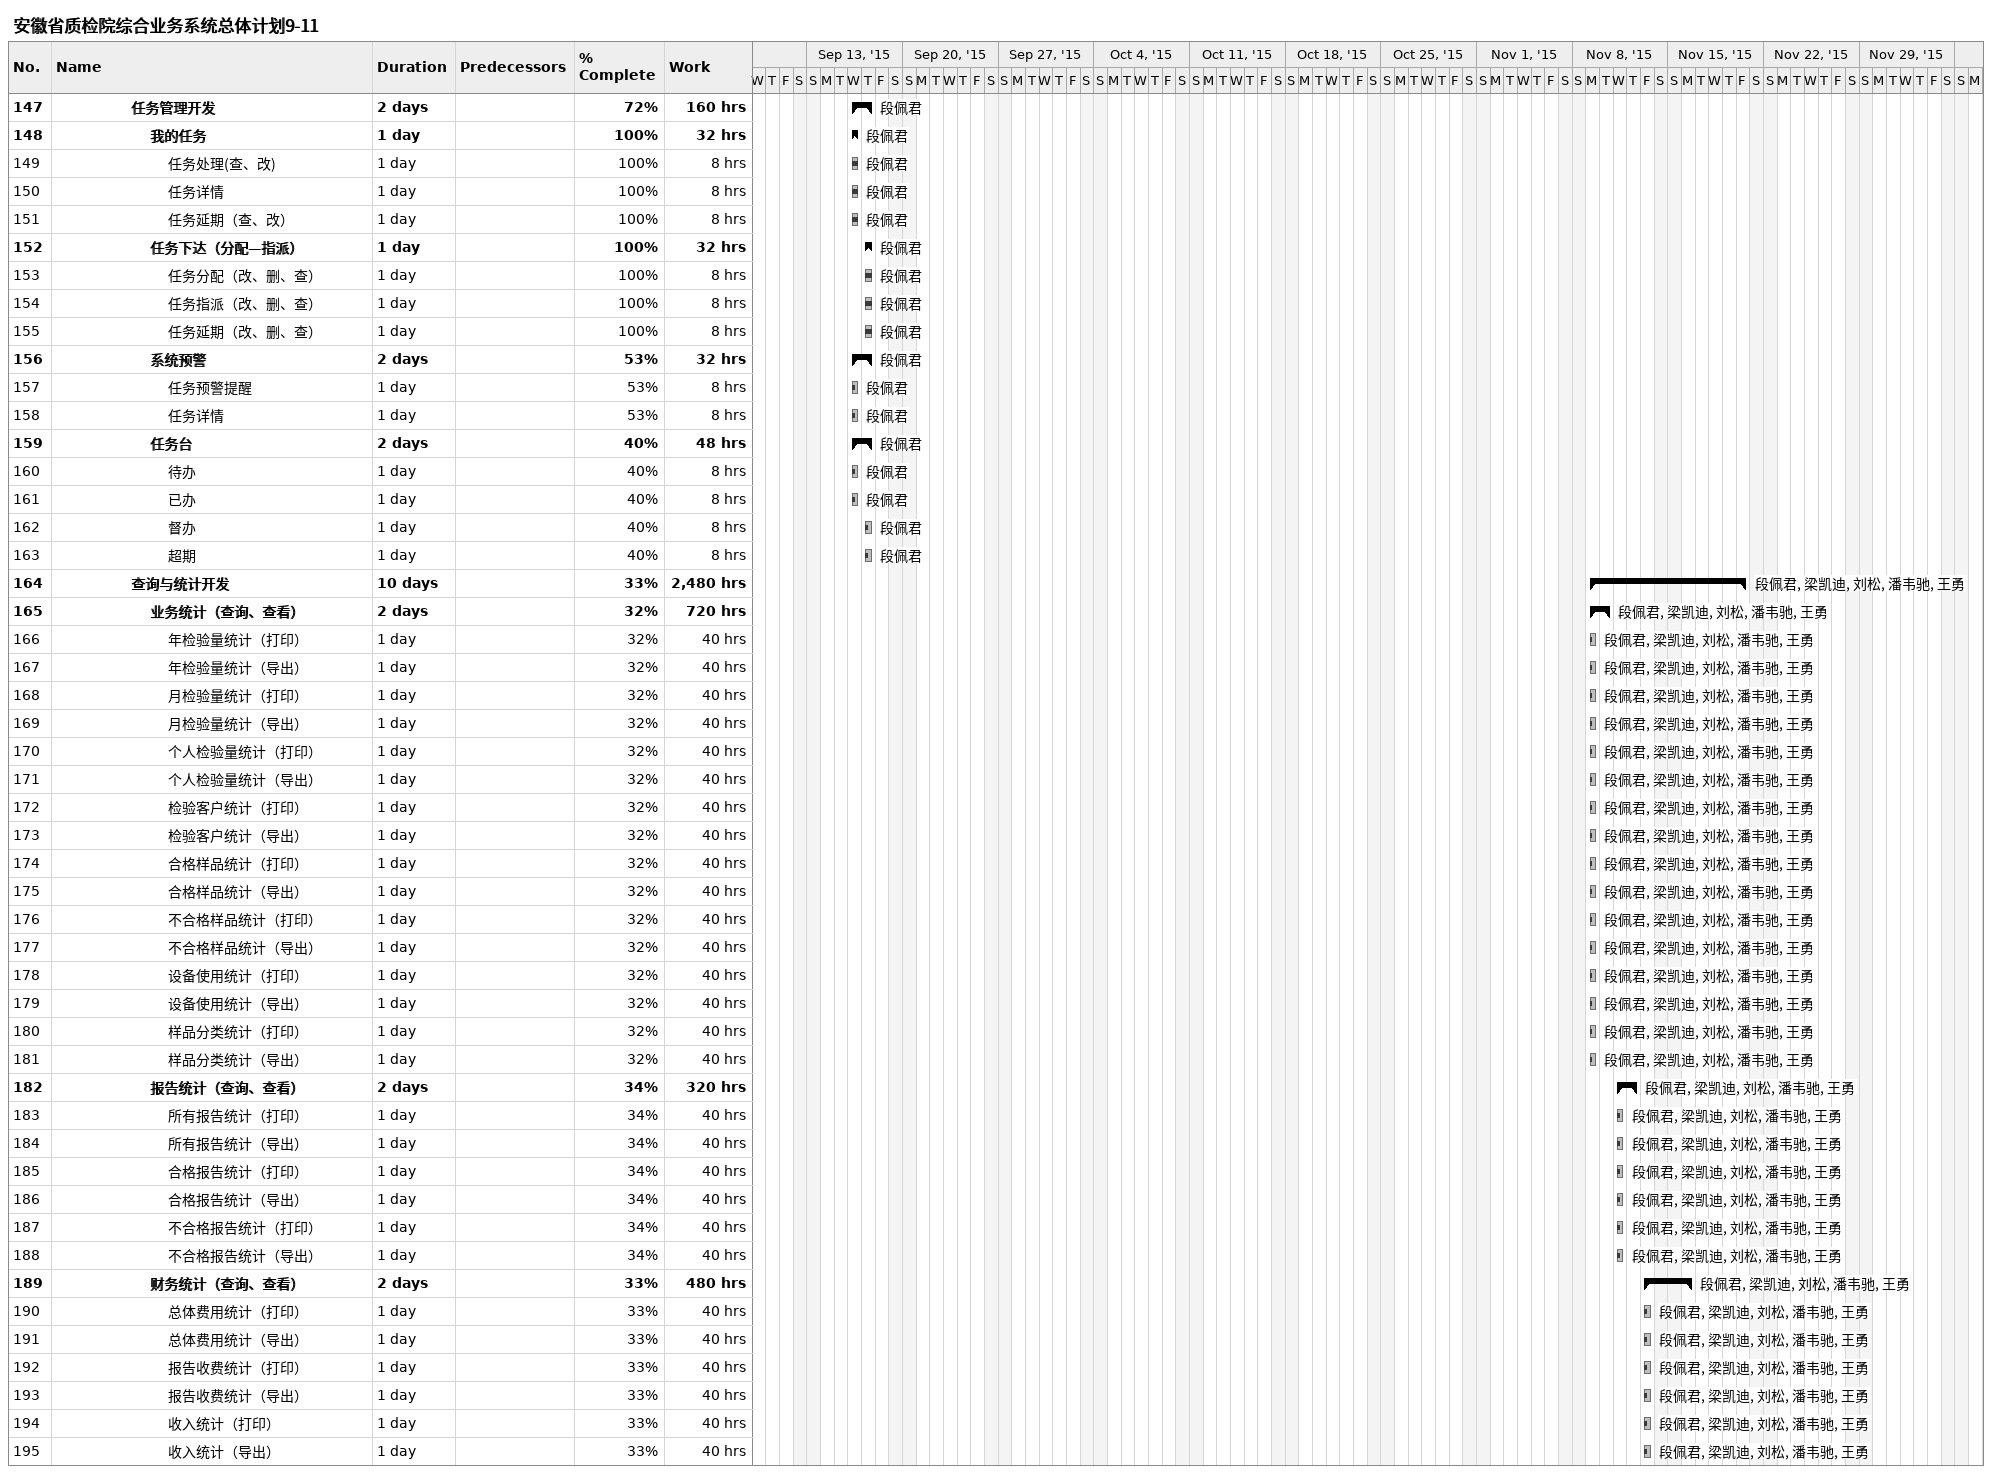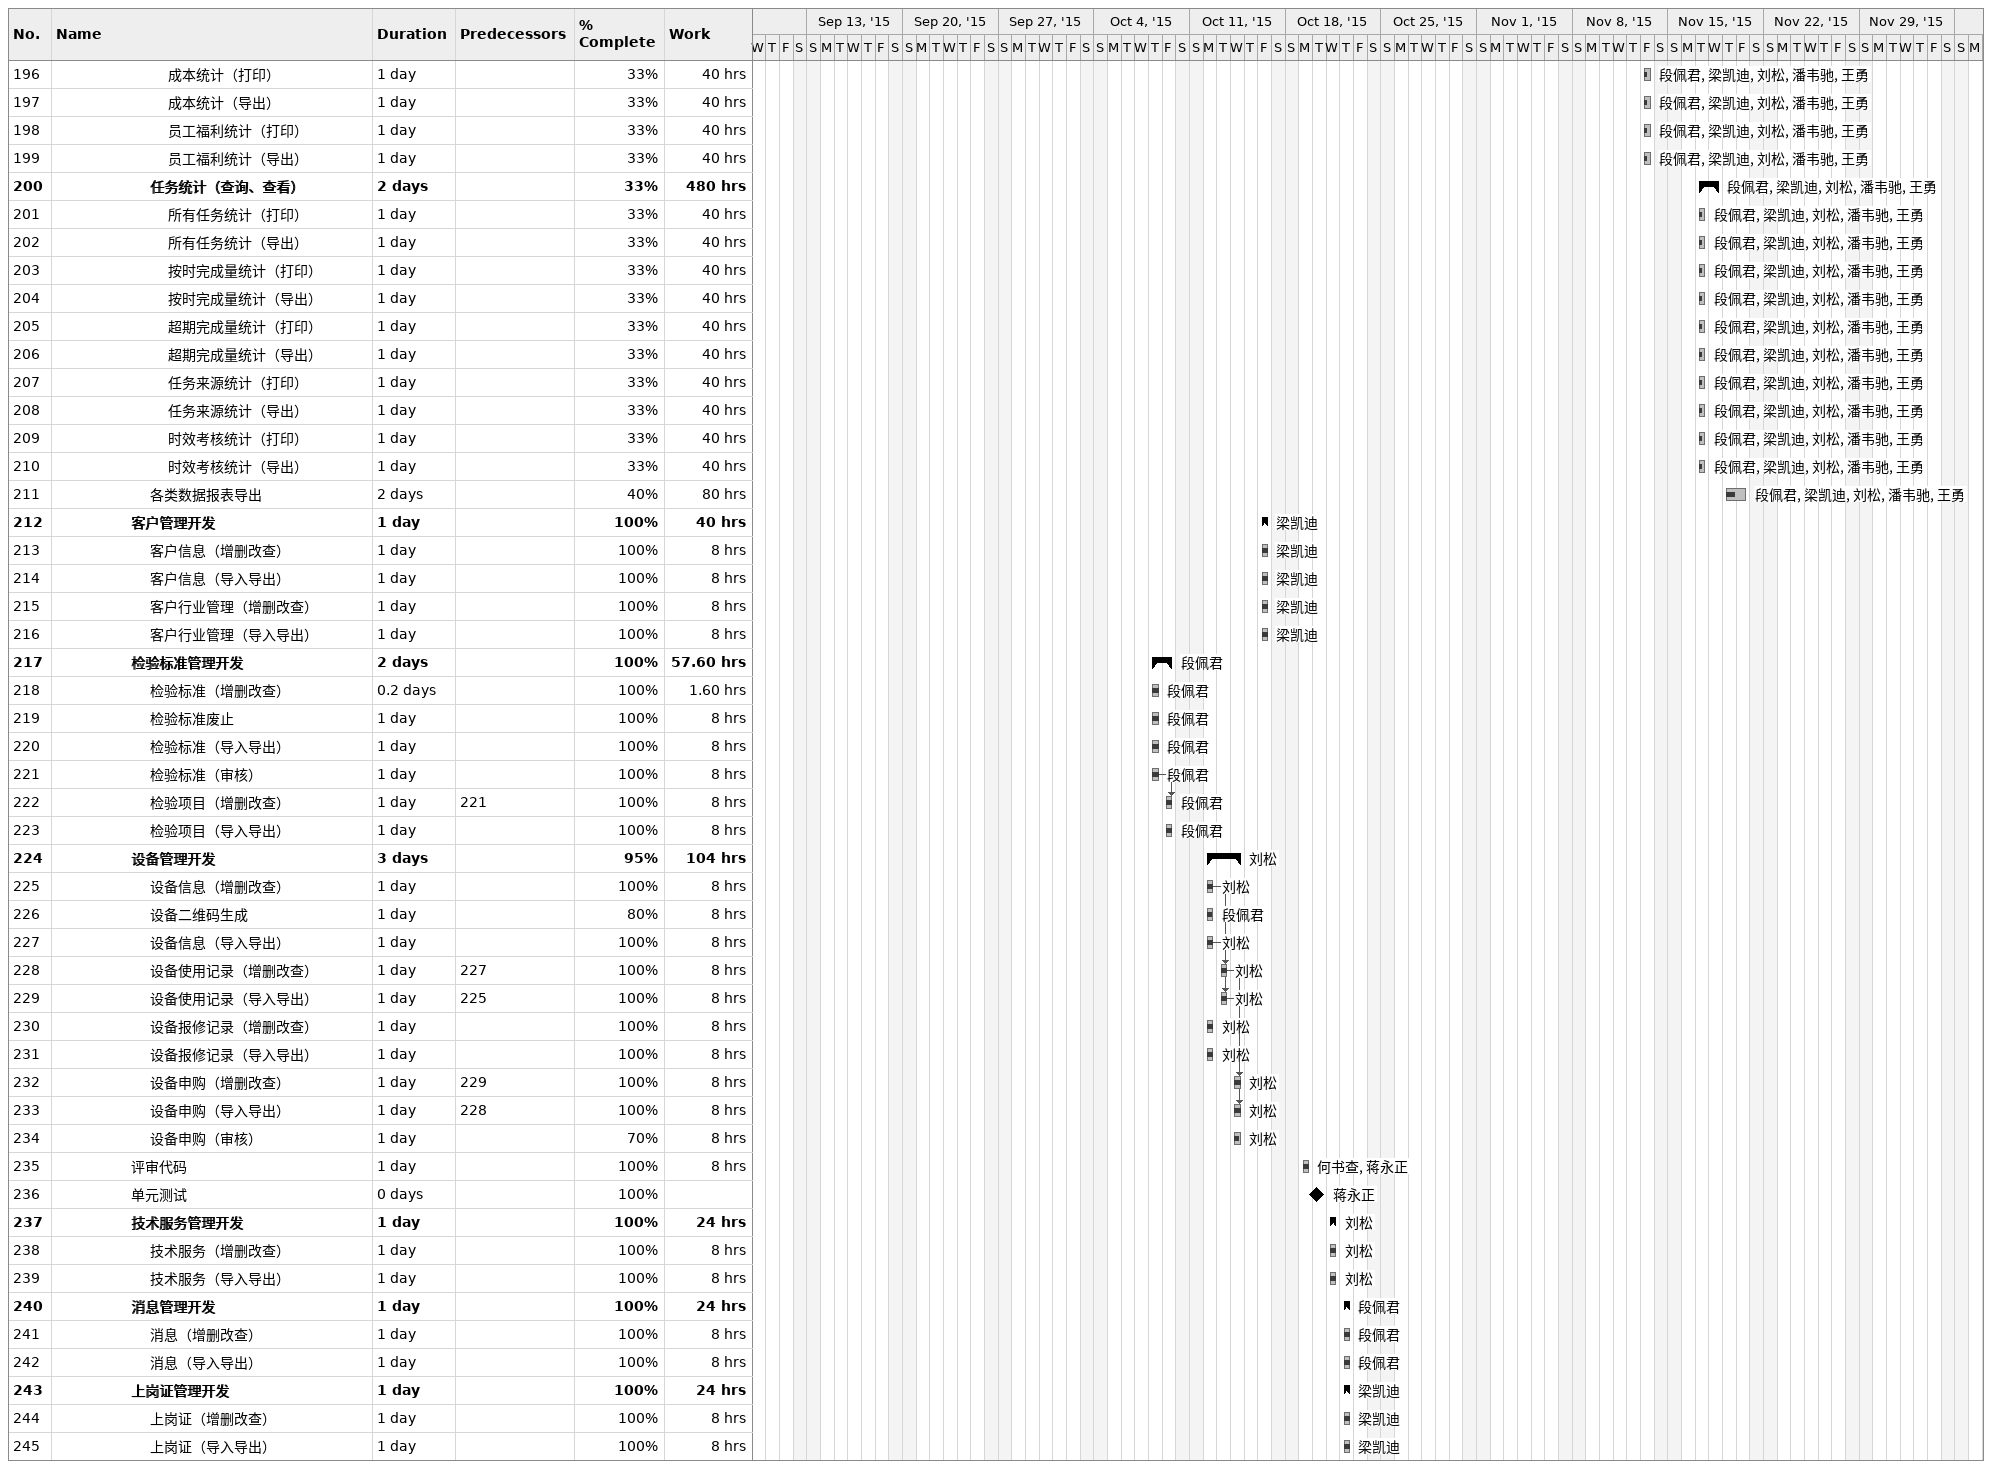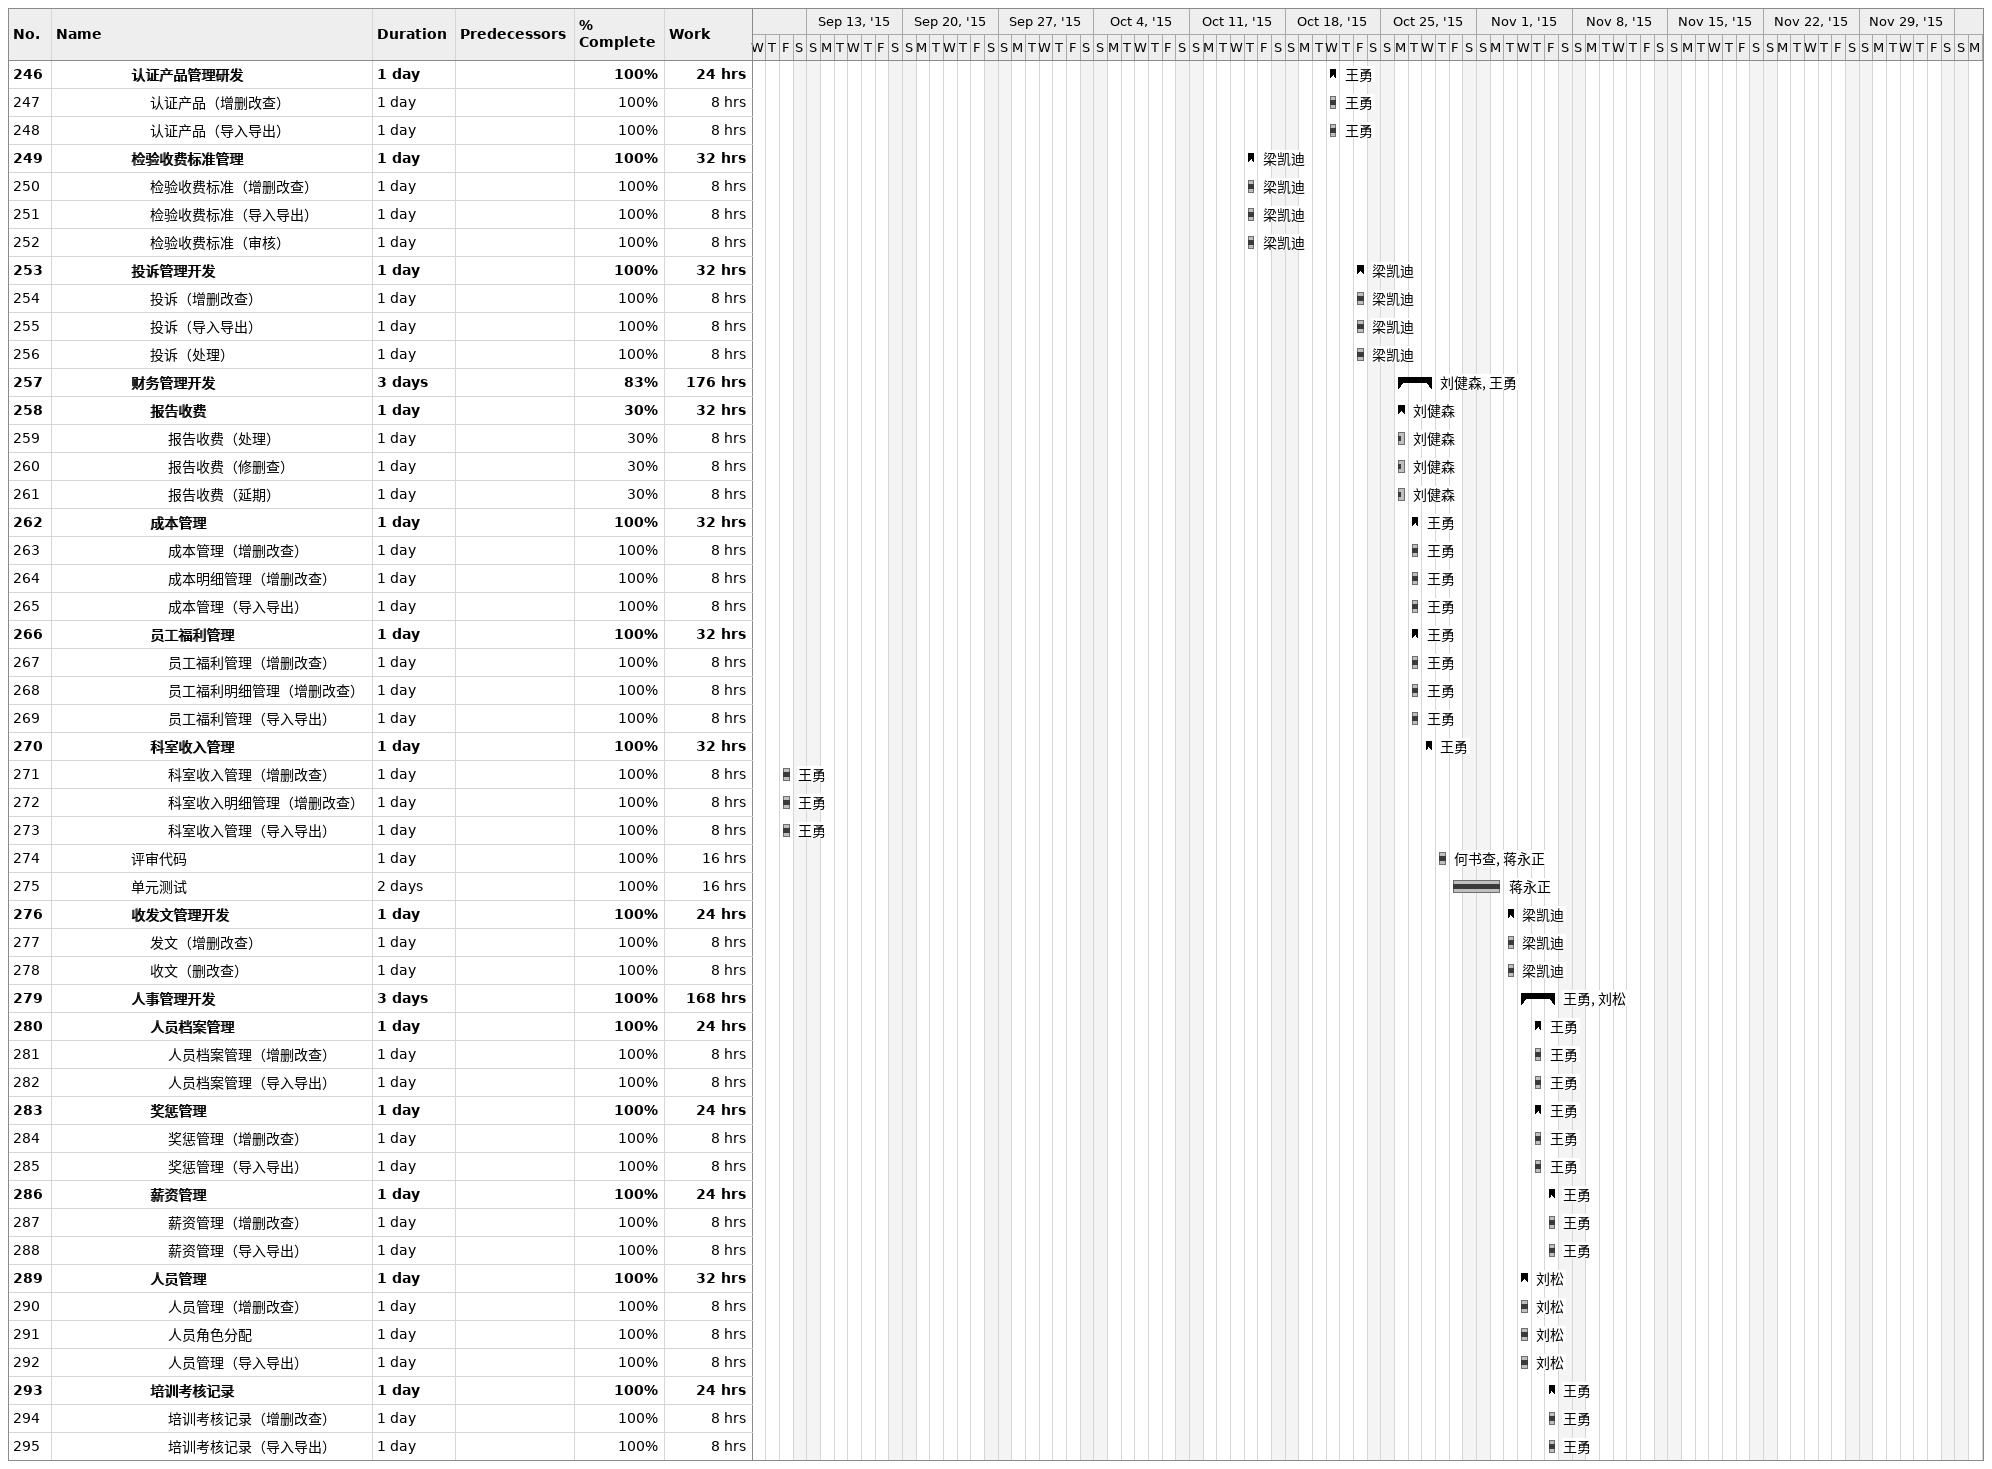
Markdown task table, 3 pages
安徽省质检院综合业务系统总体计划9-11

| ID | Level | Task | Duration | Start | Finish | Predecessors | Resources | % complete | Work (h) |
|---|---|---|---|---|---|---|---|---|---|
| 147 | 5 | **任务管理开发** | 2d | 2015-09-16 | 2015-09-17 |  | 段佩君 | 72 | 160 |
| 148 | 6 | **我的任务** | 1d | 2015-09-16 | 2015-09-16 |  | 段佩君 | 100 | 32 |
| 149 | 7 | 任务处理(查、改) | 1d | 2015-09-16 | 2015-09-16 |  | 段佩君 | 100 | 8 |
| 150 | 7 | 任务详情 | 1d | 2015-09-16 | 2015-09-16 |  | 段佩君 | 100 | 8 |
| 151 | 7 | 任务延期（查、改） | 1d | 2015-09-16 | 2015-09-16 |  | 段佩君 | 100 | 8 |
| 152 | 6 | **任务下达（分配—指派）** | 1d | 2015-09-17 | 2015-09-17 |  | 段佩君 | 100 | 32 |
| 153 | 7 | 任务分配（改、删、查） | 1d | 2015-09-17 | 2015-09-17 |  | 段佩君 | 100 | 8 |
| 154 | 7 | 任务指派（改、删、查） | 1d | 2015-09-17 | 2015-09-17 |  | 段佩君 | 100 | 8 |
| 155 | 7 | 任务延期（改、删、查） | 1d | 2015-09-17 | 2015-09-17 |  | 段佩君 | 100 | 8 |
| 156 | 6 | **系统预警** | 2d | 2015-09-16 | 2015-09-17 |  | 段佩君 | 53 | 32 |
| 157 | 7 | 任务预警提醒 | 1d | 2015-09-16 | 2015-09-16 |  | 段佩君 | 53 | 8 |
| 158 | 7 | 任务详情 | 1d | 2015-09-16 | 2015-09-16 |  | 段佩君 | 53 | 8 |
| 159 | 6 | **任务台** | 2d | 2015-09-16 | 2015-09-17 |  | 段佩君 | 40 | 48 |
| 160 | 7 | 待办 | 1d | 2015-09-16 | 2015-09-16 |  | 段佩君 | 40 | 8 |
| 161 | 7 | 已办 | 1d | 2015-09-16 | 2015-09-16 |  | 段佩君 | 40 | 8 |
| 162 | 7 | 督办 | 1d | 2015-09-17 | 2015-09-17 |  | 段佩君 | 40 | 8 |
| 163 | 7 | 超期 | 1d | 2015-09-17 | 2015-09-17 |  | 段佩君 | 40 | 8 |
| 164 | 5 | **查询与统计开发** | 10d | 2015-11-09 | 2015-11-20 |  | 段佩君, 梁凯迪, 刘松, 潘韦驰, 王勇 | 33 | 2480 |
| 165 | 6 | **业务统计（查询、查看）** | 2d | 2015-11-09 | 2015-11-10 |  | 段佩君, 梁凯迪, 刘松, 潘韦驰, 王勇 | 32 | 720 |
| 166 | 7 | 年检验量统计（打印） | 1d | 2015-11-09 | 2015-11-09 |  | 段佩君, 梁凯迪, 刘松, 潘韦驰, 王勇 | 32 | 40 |
| 167 | 7 | 年检验量统计（导出） | 1d | 2015-11-09 | 2015-11-09 |  | 段佩君, 梁凯迪, 刘松, 潘韦驰, 王勇 | 32 | 40 |
| 168 | 7 | 月检验量统计（打印） | 1d | 2015-11-09 | 2015-11-09 |  | 段佩君, 梁凯迪, 刘松, 潘韦驰, 王勇 | 32 | 40 |
| 169 | 7 | 月检验量统计（导出） | 1d | 2015-11-09 | 2015-11-09 |  | 段佩君, 梁凯迪, 刘松, 潘韦驰, 王勇 | 32 | 40 |
| 170 | 7 | 个人检验量统计（打印） | 1d | 2015-11-09 | 2015-11-09 |  | 段佩君, 梁凯迪, 刘松, 潘韦驰, 王勇 | 32 | 40 |
| 171 | 7 | 个人检验量统计（导出） | 1d | 2015-11-09 | 2015-11-09 |  | 段佩君, 梁凯迪, 刘松, 潘韦驰, 王勇 | 32 | 40 |
| 172 | 7 | 检验客户统计（打印） | 1d | 2015-11-09 | 2015-11-09 |  | 段佩君, 梁凯迪, 刘松, 潘韦驰, 王勇 | 32 | 40 |
| 173 | 7 | 检验客户统计（导出） | 1d | 2015-11-09 | 2015-11-09 |  | 段佩君, 梁凯迪, 刘松, 潘韦驰, 王勇 | 32 | 40 |
| 174 | 7 | 合格样品统计（打印） | 1d | 2015-11-09 | 2015-11-09 |  | 段佩君, 梁凯迪, 刘松, 潘韦驰, 王勇 | 32 | 40 |
| 175 | 7 | 合格样品统计（导出） | 1d | 2015-11-09 | 2015-11-09 |  | 段佩君, 梁凯迪, 刘松, 潘韦驰, 王勇 | 32 | 40 |
| 176 | 7 | 不合格样品统计（打印） | 1d | 2015-11-09 | 2015-11-09 |  | 段佩君, 梁凯迪, 刘松, 潘韦驰, 王勇 | 32 | 40 |
| 177 | 7 | 不合格样品统计（导出） | 1d | 2015-11-09 | 2015-11-09 |  | 段佩君, 梁凯迪, 刘松, 潘韦驰, 王勇 | 32 | 40 |
| 178 | 7 | 设备使用统计（打印） | 1d | 2015-11-09 | 2015-11-09 |  | 段佩君, 梁凯迪, 刘松, 潘韦驰, 王勇 | 32 | 40 |
| 179 | 7 | 设备使用统计（导出） | 1d | 2015-11-09 | 2015-11-09 |  | 段佩君, 梁凯迪, 刘松, 潘韦驰, 王勇 | 32 | 40 |
| 180 | 7 | 样品分类统计（打印） | 1d | 2015-11-09 | 2015-11-09 |  | 段佩君, 梁凯迪, 刘松, 潘韦驰, 王勇 | 32 | 40 |
| 181 | 7 | 样品分类统计（导出） | 1d | 2015-11-09 | 2015-11-09 |  | 段佩君, 梁凯迪, 刘松, 潘韦驰, 王勇 | 32 | 40 |
| 182 | 6 | **报告统计（查询、查看）** | 2d | 2015-11-11 | 2015-11-12 |  | 段佩君, 梁凯迪, 刘松, 潘韦驰, 王勇 | 34 | 320 |
| 183 | 7 | 所有报告统计（打印） | 1d | 2015-11-11 | 2015-11-11 |  | 段佩君, 梁凯迪, 刘松, 潘韦驰, 王勇 | 34 | 40 |
| 184 | 7 | 所有报告统计（导出） | 1d | 2015-11-11 | 2015-11-11 |  | 段佩君, 梁凯迪, 刘松, 潘韦驰, 王勇 | 34 | 40 |
| 185 | 7 | 合格报告统计（打印） | 1d | 2015-11-11 | 2015-11-11 |  | 段佩君, 梁凯迪, 刘松, 潘韦驰, 王勇 | 34 | 40 |
| 186 | 7 | 合格报告统计（导出） | 1d | 2015-11-11 | 2015-11-11 |  | 段佩君, 梁凯迪, 刘松, 潘韦驰, 王勇 | 34 | 40 |
| 187 | 7 | 不合格报告统计（打印） | 1d | 2015-11-11 | 2015-11-11 |  | 段佩君, 梁凯迪, 刘松, 潘韦驰, 王勇 | 34 | 40 |
| 188 | 7 | 不合格报告统计（导出） | 1d | 2015-11-11 | 2015-11-11 |  | 段佩君, 梁凯迪, 刘松, 潘韦驰, 王勇 | 34 | 40 |
| 189 | 6 | **财务统计（查询、查看）** | 2d | 2015-11-13 | 2015-11-16 |  | 段佩君, 梁凯迪, 刘松, 潘韦驰, 王勇 | 33 | 480 |
| 190 | 7 | 总体费用统计（打印） | 1d | 2015-11-13 | 2015-11-13 |  | 段佩君, 梁凯迪, 刘松, 潘韦驰, 王勇 | 33 | 40 |
| 191 | 7 | 总体费用统计（导出） | 1d | 2015-11-13 | 2015-11-13 |  | 段佩君, 梁凯迪, 刘松, 潘韦驰, 王勇 | 33 | 40 |
| 192 | 7 | 报告收费统计（打印） | 1d | 2015-11-13 | 2015-11-13 |  | 段佩君, 梁凯迪, 刘松, 潘韦驰, 王勇 | 33 | 40 |
| 193 | 7 | 报告收费统计（导出） | 1d | 2015-11-13 | 2015-11-13 |  | 段佩君, 梁凯迪, 刘松, 潘韦驰, 王勇 | 33 | 40 |
| 194 | 7 | 收入统计（打印） | 1d | 2015-11-13 | 2015-11-13 |  | 段佩君, 梁凯迪, 刘松, 潘韦驰, 王勇 | 33 | 40 |
| 195 | 7 | 收入统计（导出） | 1d | 2015-11-13 | 2015-11-13 |  | 段佩君, 梁凯迪, 刘松, 潘韦驰, 王勇 | 33 | 40 |
| 196 | 7 | 成本统计（打印） | 1d | 2015-11-13 | 2015-11-13 |  | 段佩君, 梁凯迪, 刘松, 潘韦驰, 王勇 | 33 | 40 |
| 197 | 7 | 成本统计（导出） | 1d | 2015-11-13 | 2015-11-13 |  | 段佩君, 梁凯迪, 刘松, 潘韦驰, 王勇 | 33 | 40 |
| 198 | 7 | 员工福利统计（打印） | 1d | 2015-11-13 | 2015-11-13 |  | 段佩君, 梁凯迪, 刘松, 潘韦驰, 王勇 | 33 | 40 |
| 199 | 7 | 员工福利统计（导出） | 1d | 2015-11-13 | 2015-11-13 |  | 段佩君, 梁凯迪, 刘松, 潘韦驰, 王勇 | 33 | 40 |
| 200 | 6 | **任务统计（查询、查看）** | 2d | 2015-11-17 | 2015-11-18 |  | 段佩君, 梁凯迪, 刘松, 潘韦驰, 王勇 | 33 | 480 |
| 201 | 7 | 所有任务统计（打印） | 1d | 2015-11-17 | 2015-11-17 |  | 段佩君, 梁凯迪, 刘松, 潘韦驰, 王勇 | 33 | 40 |
| 202 | 7 | 所有任务统计（导出） | 1d | 2015-11-17 | 2015-11-17 |  | 段佩君, 梁凯迪, 刘松, 潘韦驰, 王勇 | 33 | 40 |
| 203 | 7 | 按时完成量统计（打印） | 1d | 2015-11-17 | 2015-11-17 |  | 段佩君, 梁凯迪, 刘松, 潘韦驰, 王勇 | 33 | 40 |
| 204 | 7 | 按时完成量统计（导出） | 1d | 2015-11-17 | 2015-11-17 |  | 段佩君, 梁凯迪, 刘松, 潘韦驰, 王勇 | 33 | 40 |
| 205 | 7 | 超期完成量统计（打印） | 1d | 2015-11-17 | 2015-11-17 |  | 段佩君, 梁凯迪, 刘松, 潘韦驰, 王勇 | 33 | 40 |
| 206 | 7 | 超期完成量统计（导出） | 1d | 2015-11-17 | 2015-11-17 |  | 段佩君, 梁凯迪, 刘松, 潘韦驰, 王勇 | 33 | 40 |
| 207 | 7 | 任务来源统计（打印） | 1d | 2015-11-17 | 2015-11-17 |  | 段佩君, 梁凯迪, 刘松, 潘韦驰, 王勇 | 33 | 40 |
| 208 | 7 | 任务来源统计（导出） | 1d | 2015-11-17 | 2015-11-17 |  | 段佩君, 梁凯迪, 刘松, 潘韦驰, 王勇 | 33 | 40 |
| 209 | 7 | 时效考核统计（打印） | 1d | 2015-11-17 | 2015-11-17 |  | 段佩君, 梁凯迪, 刘松, 潘韦驰, 王勇 | 33 | 40 |
| 210 | 7 | 时效考核统计（导出） | 1d | 2015-11-17 | 2015-11-17 |  | 段佩君, 梁凯迪, 刘松, 潘韦驰, 王勇 | 33 | 40 |
| 211 | 6 | 各类数据报表导出 | 2d | 2015-11-19 | 2015-11-20 |  | 段佩君, 梁凯迪, 刘松, 潘韦驰, 王勇 | 40 | 80 |
| 212 | 5 | **客户管理开发** | 1d | 2015-10-16 | 2015-10-16 |  | 梁凯迪 | 100 | 40 |
| 213 | 6 | 客户信息（增删改查） | 1d | 2015-10-16 | 2015-10-16 |  | 梁凯迪 | 100 | 8 |
| 214 | 6 | 客户信息（导入导出） | 1d | 2015-10-16 | 2015-10-16 |  | 梁凯迪 | 100 | 8 |
| 215 | 6 | 客户行业管理（增删改查） | 1d | 2015-10-16 | 2015-10-16 |  | 梁凯迪 | 100 | 8 |
| 216 | 6 | 客户行业管理（导入导出） | 1d | 2015-10-16 | 2015-10-16 |  | 梁凯迪 | 100 | 8 |
| 217 | 5 | **检验标准管理开发** | 2d | 2015-10-08 | 2015-10-09 |  | 段佩君 | 100 | 57.60 |
| 218 | 6 | 检验标准（增删改查） | 0.2d | 2015-10-08 | 2015-10-08 |  | 段佩君 | 100 | 1.60 |
| 219 | 6 | 检验标准废止 | 1d | 2015-10-08 | 2015-10-08 |  | 段佩君 | 100 | 8 |
| 220 | 6 | 检验标准（导入导出） | 1d | 2015-10-08 | 2015-10-08 |  | 段佩君 | 100 | 8 |
| 221 | 6 | 检验标准（审核） | 1d | 2015-10-08 | 2015-10-08 |  | 段佩君 | 100 | 8 |
| 222 | 6 | 检验项目（增删改查） | 1d | 2015-10-09 | 2015-10-09 | 221 | 段佩君 | 100 | 8 |
| 223 | 6 | 检验项目（导入导出） | 1d | 2015-10-09 | 2015-10-09 |  | 段佩君 | 100 | 8 |
| 224 | 5 | **设备管理开发** | 3d | 2015-10-12 | 2015-10-14 |  | 刘松 | 95 | 104 |
| 225 | 6 | 设备信息（增删改查） | 1d | 2015-10-12 | 2015-10-12 |  | 刘松 | 100 | 8 |
| 226 | 6 | 设备二维码生成 | 1d | 2015-10-12 | 2015-10-12 |  | 段佩君 | 80 | 8 |
| 227 | 6 | 设备信息（导入导出） | 1d | 2015-10-12 | 2015-10-12 |  | 刘松 | 100 | 8 |
| 228 | 6 | 设备使用记录（增删改查） | 1d | 2015-10-13 | 2015-10-13 | 227 | 刘松 | 100 | 8 |
| 229 | 6 | 设备使用记录（导入导出） | 1d | 2015-10-13 | 2015-10-13 | 225 | 刘松 | 100 | 8 |
| 230 | 6 | 设备报修记录（增删改查） | 1d | 2015-10-12 | 2015-10-12 |  | 刘松 | 100 | 8 |
| 231 | 6 | 设备报修记录（导入导出） | 1d | 2015-10-12 | 2015-10-12 |  | 刘松 | 100 | 8 |
| 232 | 6 | 设备申购（增删改查） | 1d | 2015-10-14 | 2015-10-14 | 229 | 刘松 | 100 | 8 |
| 233 | 6 | 设备申购（导入导出） | 1d | 2015-10-14 | 2015-10-14 | 228 | 刘松 | 100 | 8 |
| 234 | 6 | 设备申购（审核） | 1d | 2015-10-14 | 2015-10-14 |  | 刘松 | 70 | 8 |
| 235 | 5 | 评审代码 | 1d | 2015-10-19 | 2015-10-19 |  | 何书查, 蒋永正 | 100 | 8 |
| 236 | 5 | 单元测试 | 0d | 2015-10-20 | 2015-10-20 |  | 蒋永正 | 100 |  |
| 237 | 5 | **技术服务管理开发** | 1d | 2015-10-21 | 2015-10-21 |  | 刘松 | 100 | 24 |
| 238 | 6 | 技术服务（增删改查） | 1d | 2015-10-21 | 2015-10-21 |  | 刘松 | 100 | 8 |
| 239 | 6 | 技术服务（导入导出） | 1d | 2015-10-21 | 2015-10-21 |  | 刘松 | 100 | 8 |
| 240 | 5 | **消息管理开发** | 1d | 2015-10-22 | 2015-10-22 |  | 段佩君 | 100 | 24 |
| 241 | 6 | 消息（增删改查） | 1d | 2015-10-22 | 2015-10-22 |  | 段佩君 | 100 | 8 |
| 242 | 6 | 消息（导入导出） | 1d | 2015-10-22 | 2015-10-22 |  | 段佩君 | 100 | 8 |
| 243 | 5 | **上岗证管理开发** | 1d | 2015-10-22 | 2015-10-22 |  | 梁凯迪 | 100 | 24 |
| 244 | 6 | 上岗证（增删改查） | 1d | 2015-10-22 | 2015-10-22 |  | 梁凯迪 | 100 | 8 |
| 245 | 6 | 上岗证（导入导出） | 1d | 2015-10-22 | 2015-10-22 |  | 梁凯迪 | 100 | 8 |
| 246 | 5 | **认证产品管理研发** | 1d | 2015-10-21 | 2015-10-21 |  | 王勇 | 100 | 24 |
| 247 | 6 | 认证产品（增删改查） | 1d | 2015-10-21 | 2015-10-21 |  | 王勇 | 100 | 8 |
| 248 | 6 | 认证产品（导入导出） | 1d | 2015-10-21 | 2015-10-21 |  | 王勇 | 100 | 8 |
| 249 | 5 | **检验收费标准管理** | 1d | 2015-10-15 | 2015-10-15 |  | 梁凯迪 | 100 | 32 |
| 250 | 6 | 检验收费标准（增删改查） | 1d | 2015-10-15 | 2015-10-15 |  | 梁凯迪 | 100 | 8 |
| 251 | 6 | 检验收费标准（导入导出） | 1d | 2015-10-15 | 2015-10-15 |  | 梁凯迪 | 100 | 8 |
| 252 | 6 | 检验收费标准（审核） | 1d | 2015-10-15 | 2015-10-15 |  | 梁凯迪 | 100 | 8 |
| 253 | 5 | **投诉管理开发** | 1d | 2015-10-23 | 2015-10-23 |  | 梁凯迪 | 100 | 32 |
| 254 | 6 | 投诉（增删改查） | 1d | 2015-10-23 | 2015-10-23 |  | 梁凯迪 | 100 | 8 |
| 255 | 6 | 投诉（导入导出） | 1d | 2015-10-23 | 2015-10-23 |  | 梁凯迪 | 100 | 8 |
| 256 | 6 | 投诉（处理） | 1d | 2015-10-23 | 2015-10-23 |  | 梁凯迪 | 100 | 8 |
| 257 | 5 | **财务管理开发** | 3d | 2015-10-26 | 2015-10-28 |  | 刘健森, 王勇 | 83 | 176 |
| 258 | 6 | **报告收费** | 1d | 2015-10-26 | 2015-10-26 |  | 刘健森 | 30 | 32 |
| 259 | 7 | 报告收费（处理） | 1d | 2015-10-26 | 2015-10-26 |  | 刘健森 | 30 | 8 |
| 260 | 7 | 报告收费（修删查） | 1d | 2015-10-26 | 2015-10-26 |  | 刘健森 | 30 | 8 |
| 261 | 7 | 报告收费（延期） | 1d | 2015-10-26 | 2015-10-26 |  | 刘健森 | 30 | 8 |
| 262 | 6 | **成本管理** | 1d | 2015-10-27 | 2015-10-27 |  | 王勇 | 100 | 32 |
| 263 | 7 | 成本管理（增删改查） | 1d | 2015-10-27 | 2015-10-27 |  | 王勇 | 100 | 8 |
| 264 | 7 | 成本明细管理（增删改查） | 1d | 2015-10-27 | 2015-10-27 |  | 王勇 | 100 | 8 |
| 265 | 7 | 成本管理（导入导出） | 1d | 2015-10-27 | 2015-10-27 |  | 王勇 | 100 | 8 |
| 266 | 6 | **员工福利管理** | 1d | 2015-10-27 | 2015-10-27 |  | 王勇 | 100 | 32 |
| 267 | 7 | 员工福利管理（增删改查） | 1d | 2015-10-27 | 2015-10-27 |  | 王勇 | 100 | 8 |
| 268 | 7 | 员工福利明细管理（增删改查） | 1d | 2015-10-27 | 2015-10-27 |  | 王勇 | 100 | 8 |
| 269 | 7 | 员工福利管理（导入导出） | 1d | 2015-10-27 | 2015-10-27 |  | 王勇 | 100 | 8 |
| 270 | 6 | **科室收入管理** | 1d | 2015-10-28 | 2015-10-28 |  | 王勇 | 100 | 32 |
| 271 | 7 | 科室收入管理（增删改查） | 1d | 2015-09-11 | 2015-09-11 |  | 王勇 | 100 | 8 |
| 272 | 7 | 科室收入明细管理（增删改查） | 1d | 2015-09-11 | 2015-09-11 |  | 王勇 | 100 | 8 |
| 273 | 7 | 科室收入管理（导入导出） | 1d | 2015-09-11 | 2015-09-11 |  | 王勇 | 100 | 8 |
| 274 | 5 | 评审代码 | 1d | 2015-10-29 | 2015-10-29 |  | 何书查, 蒋永正 | 100 | 16 |
| 275 | 5 | 单元测试 | 2d | 2015-10-30 | 2015-11-02 |  | 蒋永正 | 100 | 16 |
| 276 | 5 | **收发文管理开发** | 1d | 2015-11-03 | 2015-11-03 |  | 梁凯迪 | 100 | 24 |
| 277 | 6 | 发文（增删改查） | 1d | 2015-11-03 | 2015-11-03 |  | 梁凯迪 | 100 | 8 |
| 278 | 6 | 收文（删改查） | 1d | 2015-11-03 | 2015-11-03 |  | 梁凯迪 | 100 | 8 |
| 279 | 5 | **人事管理开发** | 3d | 2015-11-04 | 2015-11-06 |  | 王勇, 刘松 | 100 | 168 |
| 280 | 6 | **人员档案管理** | 1d | 2015-11-05 | 2015-11-05 |  | 王勇 | 100 | 24 |
| 281 | 7 | 人员档案管理（增删改查） | 1d | 2015-11-05 | 2015-11-05 |  | 王勇 | 100 | 8 |
| 282 | 7 | 人员档案管理（导入导出） | 1d | 2015-11-05 | 2015-11-05 |  | 王勇 | 100 | 8 |
| 283 | 6 | **奖惩管理** | 1d | 2015-11-05 | 2015-11-05 |  | 王勇 | 100 | 24 |
| 284 | 7 | 奖惩管理（增删改查） | 1d | 2015-11-05 | 2015-11-05 |  | 王勇 | 100 | 8 |
| 285 | 7 | 奖惩管理（导入导出） | 1d | 2015-11-05 | 2015-11-05 |  | 王勇 | 100 | 8 |
| 286 | 6 | **薪资管理** | 1d | 2015-11-06 | 2015-11-06 |  | 王勇 | 100 | 24 |
| 287 | 7 | 薪资管理（增删改查） | 1d | 2015-11-06 | 2015-11-06 |  | 王勇 | 100 | 8 |
| 288 | 7 | 薪资管理（导入导出） | 1d | 2015-11-06 | 2015-11-06 |  | 王勇 | 100 | 8 |
| 289 | 6 | **人员管理** | 1d | 2015-11-04 | 2015-11-04 |  | 刘松 | 100 | 32 |
| 290 | 7 | 人员管理（增删改查） | 1d | 2015-11-04 | 2015-11-04 |  | 刘松 | 100 | 8 |
| 291 | 7 | 人员角色分配 | 1d | 2015-11-04 | 2015-11-04 |  | 刘松 | 100 | 8 |
| 292 | 7 | 人员管理（导入导出） | 1d | 2015-11-04 | 2015-11-04 |  | 刘松 | 100 | 8 |
| 293 | 6 | **培训考核记录** | 1d | 2015-11-06 | 2015-11-06 |  | 王勇 | 100 | 24 |
| 294 | 7 | 培训考核记录（增删改查） | 1d | 2015-11-06 | 2015-11-06 |  | 王勇 | 100 | 8 |
| 295 | 7 | 培训考核记录（导入导出） | 1d | 2015-11-06 | 2015-11-06 |  | 王勇 | 100 | 8 |
